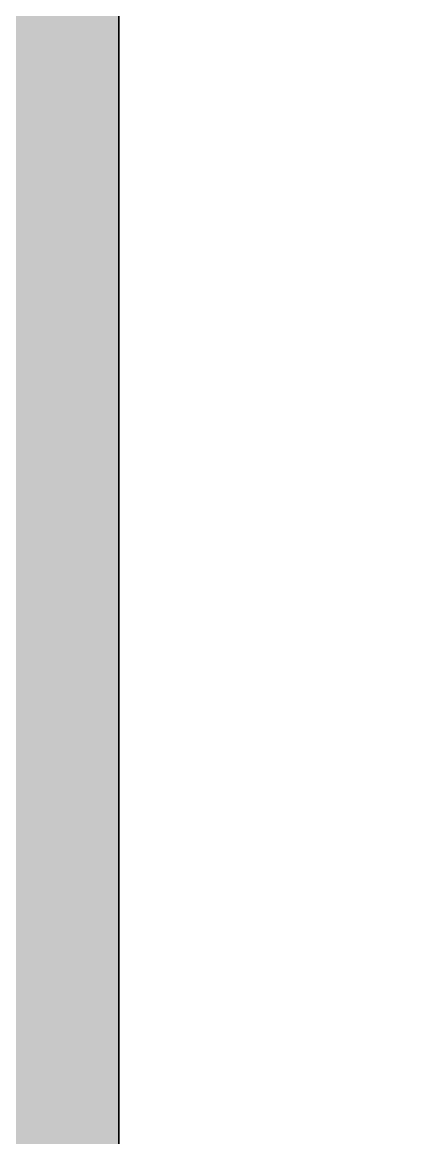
# Model space of a CAD drawing. Header units: metres. Extents: x -5 to 126, y -7 to 102.
# Drawn here: x -0.684 to -0.261, y 2.285 to 3.487 of the extents above; entities that cross this region are included whole.
import ezdxf

# ---------------------------------------------------------------- set-up
doc = ezdxf.new("R2010")
doc.units = ezdxf.units.M
doc.header["$LTSCALE"] = 0.5
doc.layers.add('00_ПОКРІВЛЯ_КОНТУР', color=7, linetype='Continuous', true_color=0x1d2a33)
doc.layers.add('05_ЗАХІДНА_БУДІВЛЯ', color=7, linetype='Continuous', true_color=0x96785a)

msp = doc.modelspace()

# ---------------------------------------------------------------- hatches: boundary and pattern name
at = {"layer": '05_ЗАХІДНА_БУДІВЛЯ', "true_color": 0xe7e2d8}
h = msp.add_hatch(color=7, dxfattribs=at)
h.dxf.hatch_style = 1
h.paths.add_polyline_path([(-4.2, -0.5), (-0.58, -0.5), (-0.58, 96.59), (-4.2, 96.59)])

# ---------------------------------------------------------------- linework, layer by layer
at = {"layer": '00_ПОКРІВЛЯ_КОНТУР', "linetype": 'CONTINUOUS', "lineweight": 35}
msp.add_lwpolyline([(-0.58, -0.25), (96.49, -0.25), (96.49, 96.34), (-0.58, 96.34)], close=True, dxfattribs=at)
at = {"layer": '05_ЗАХІДНА_БУДІВЛЯ', "linetype": 'CONTINUOUS', "lineweight": 15}
msp.add_lwpolyline([(-4.2, -0.5), (-0.58, -0.5), (-0.58, 96.59), (-4.2, 96.59)], close=True, dxfattribs=at)
at = {"layer": '05_ЗАХІДНА_БУДІВЛЯ', "linetype": 'CONTINUOUS', "lineweight": 35}
msp.add_lwpolyline([(-0.58, -0.5), (-0.58, 96.59)], dxfattribs=at)

doc.saveas('drawing.dxf')
